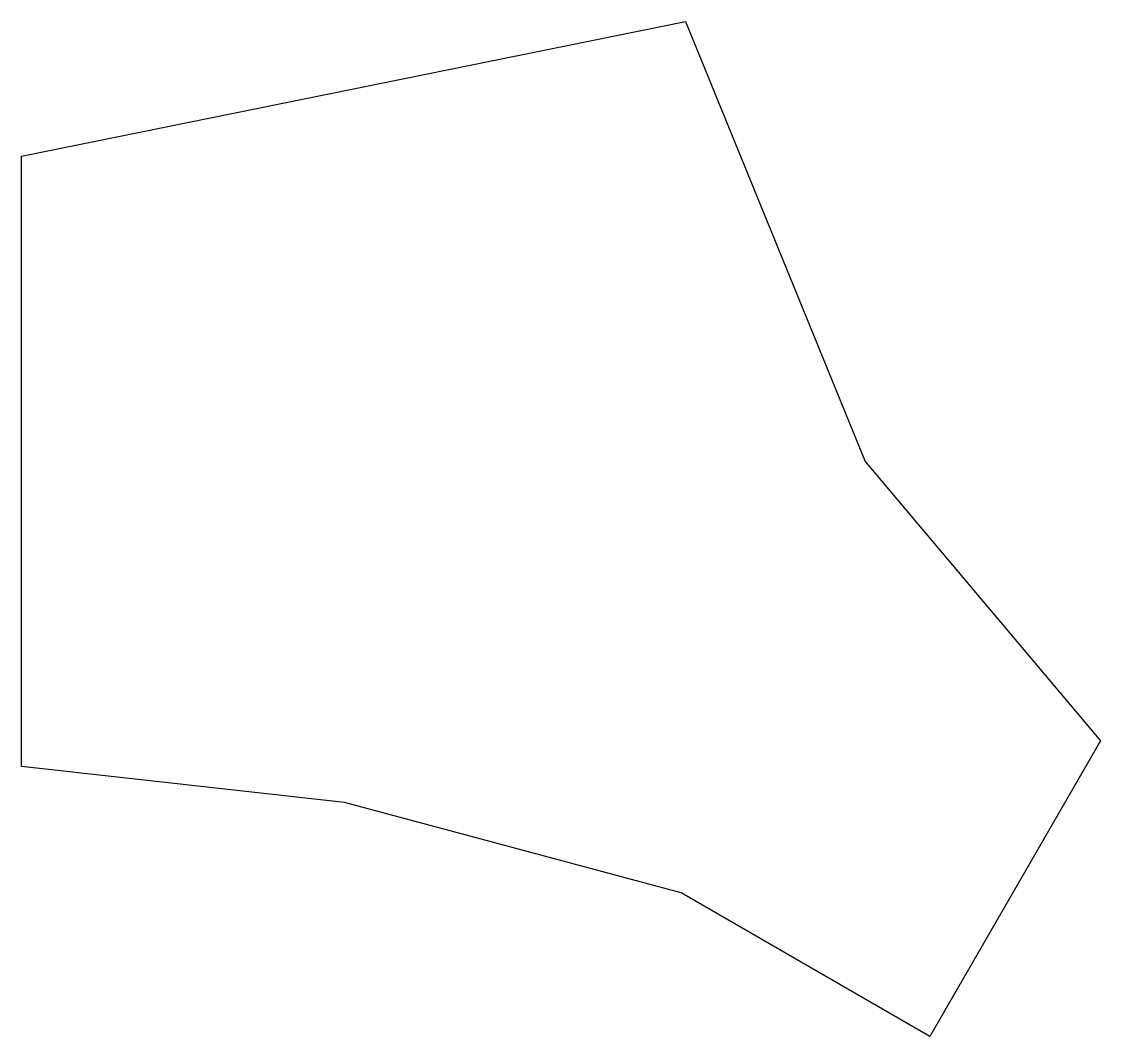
# Model space of a CAD drawing. Header units: millimetres. Extents: x 35 to 95.1, y -31 to 25.5.
import ezdxf

# ---------------------------------------------------------------- set-up
doc = ezdxf.new("R2010")
doc.units = ezdxf.units.MM

msp = doc.modelspace()

# ---------------------------------------------------------------- linework, layer by layer
for p, q in [((35, 18), (72, 25.5)), ((72, 25.5), (82, 1)), ((35, -16), (35, 18)), ((82, 1), (95.109, -14.57)), ((95.109, -14.57), (85.609, -31.025)), ((53, -18), (35, -16)), ((71.753, -23.025), (53, -18)), ((85.609, -31.025), (71.753, -23.025))]:
    msp.add_line(p, q)

doc.saveas('drawing.dxf')
